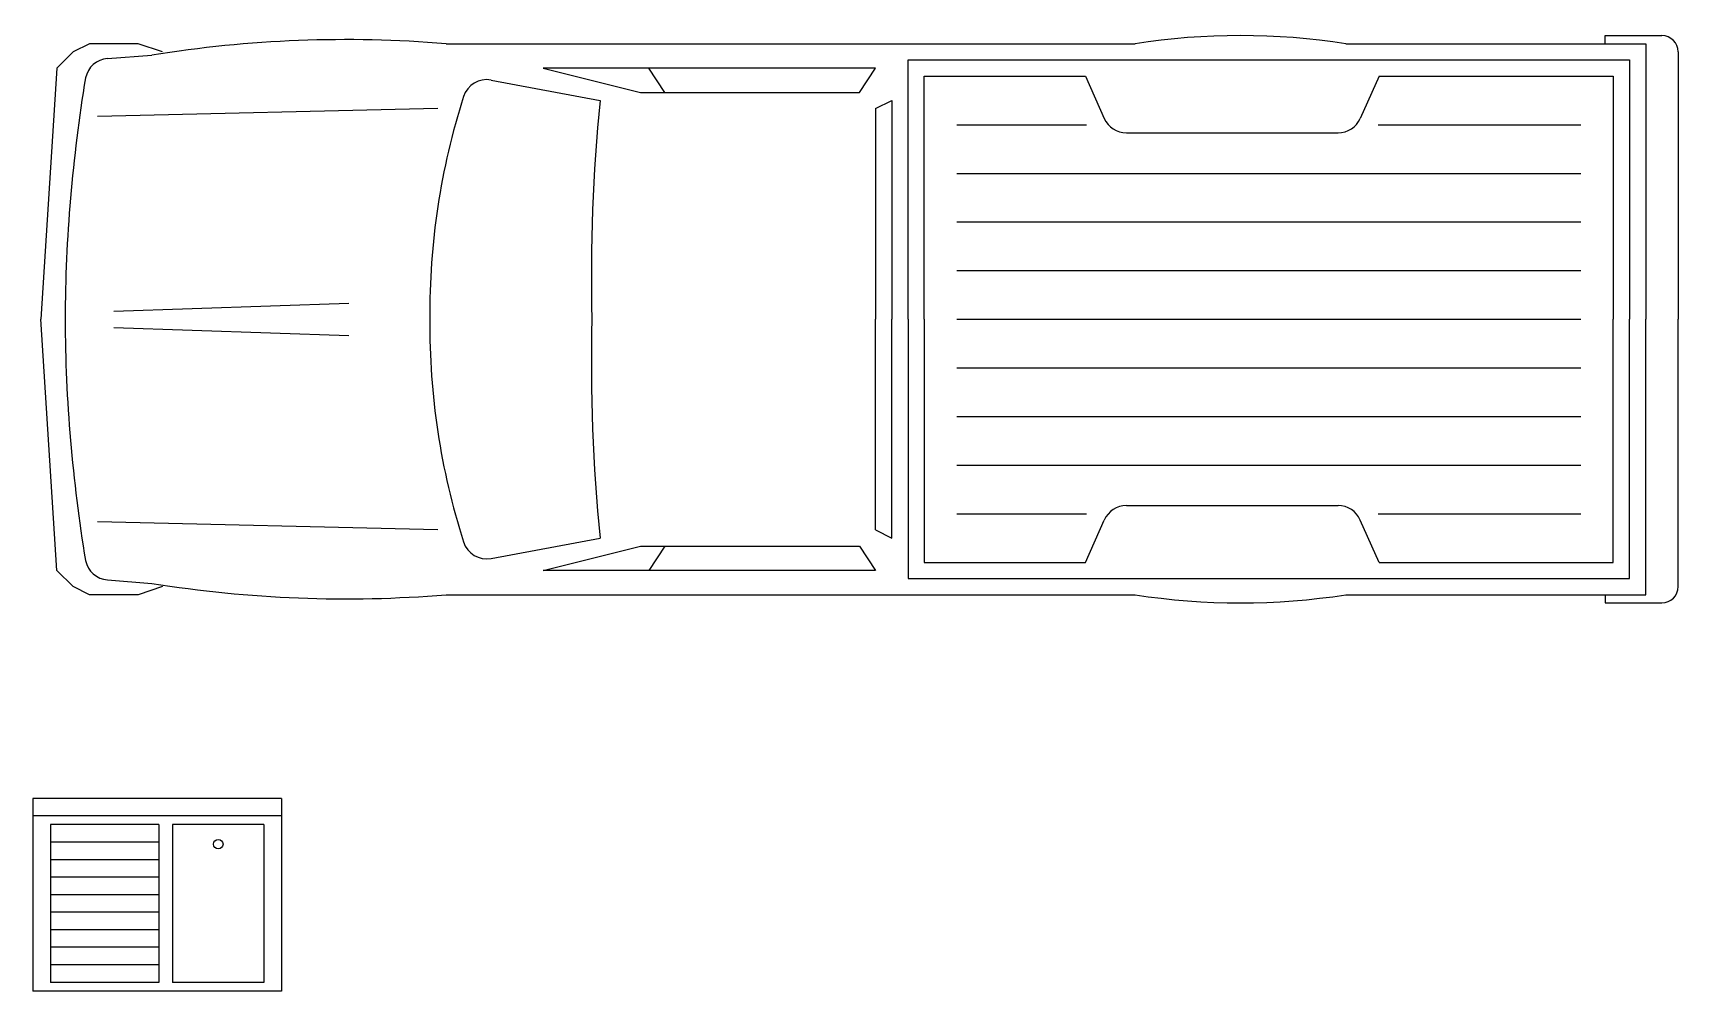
# Model space of a CAD drawing. Header units: metres. Extents: x 0.6 to 12, y -3.2 to 3.7.
# Drawn here: x 5.39 to 10.55, y 0.73 to 3.73 of the extents above; entities that cross this region are included whole.
import ezdxf

# ---------------------------------------------------------------- set-up
doc = ezdxf.new("R2010")
doc.units = ezdxf.units.M
doc.layers.add('www.dwgautocad.com', color=7, linetype='Continuous')

# ---------------------------------------------------------------- blocks, each defined once
blk = doc.blocks.new('Pickup1')
at = {"linetype": 'ByBlock'}
for p, q in [((4.9022, 0.889), (5.08, 0.889)), ((4.9022, 0.8636), (4.9022, 0.889)), ((0.1016, 0.8382), (0.0508, 0.7874)), ((0.1524, 0.8636), (0.1016, 0.8382)), ((0.3048, 0.8636), (0.1524, 0.8636)), ((0.2092, 0.8172), (0.3476, 0.8278)), ((0.381, 0.8382), (0.3048, 0.8636)), ((1.27, 0.8636), (3.429, 0.8636)), ((4.0894, 0.8636), (5.0292, 0.8636)), ((5.0292, 0.8636), (5.0292, 0)), ((5.1308, 0.8382), (5.1308, 0)), ((0.0508, 0.7874), (0, 0)), ((1.5748, 0.7874), (1.8796, 0.7112)), ((2.6162, 0.7874), (1.5748, 0.7874)), ((1.9558, 0.7112), (1.905, 0.7874)), ((2.5654, 0.7112), (2.6162, 0.7874)), ((2.7178, 0), (2.7178, 0.8128)), ((2.7178, 0.8128), (4.9784, 0.8128)), ((4.9784, 0.8128), (4.9784, 0)), ((1.4114, 0.7498), (1.7526, 0.6858)), ((2.7686, 0), (2.7686, 0.762)), ((2.7686, 0.762), (3.2738, 0.762)), ((3.2738, 0.762), (3.3327, 0.6295)), ((4.1938, 0.762), (4.1349, 0.6295)), ((4.1938, 0.762), (4.9276, 0.762)), ((4.9276, 0.762), (4.9276, 0)), ((1.8796, 0.7112), (2.5654, 0.7112)), ((2.6162, 0.6604), (2.667, 0.6858)), ((2.667, 0.6858), (2.667, 0)), ((1.2446, 0.6604), (0.1778, 0.635)), ((2.6162, 0.6604), (2.6162, 0)), ((3.4023, 0.5842), (4.0653, 0.5842)), ((0.0508, -0.7874), (0, 0)), ((2.6162, -0.6604), (2.6162, 0)), ((2.667, -0.6858), (2.667, 0)), ((2.7178, 0), (2.7178, -0.8128)), ((2.7686, 0), (2.7686, -0.762)), ((4.9276, -0.762), (4.9276, 0)), ((4.9784, -0.8128), (4.9784, 0)), ((5.0292, -0.8636), (5.0292, 0)), ((5.1308, -0.8382), (5.1308, 0)), ((3.4023, -0.5842), (4.0653, -0.5842)), ((1.2446, -0.6604), (0.1778, -0.635)), ((2.6162, -0.6604), (2.667, -0.6858)), ((3.2738, -0.762), (3.3327, -0.6295)), ((4.1938, -0.762), (4.1349, -0.6295)), ((1.4114, -0.7498), (1.7526, -0.6858)), ((1.5748, -0.7874), (1.8796, -0.7112)), ((1.8796, -0.7112), (2.5654, -0.7112)), ((1.9558, -0.7112), (1.905, -0.7874)), ((2.5654, -0.7112), (2.6162, -0.7874)), ((2.7686, -0.762), (3.2738, -0.762)), ((4.1938, -0.762), (4.9276, -0.762)), ((0.1016, -0.8382), (0.0508, -0.7874)), ((0.2092, -0.8172), (0.3476, -0.8278)), ((2.6162, -0.7874), (1.5748, -0.7874)), ((2.7178, -0.8128), (4.9784, -0.8128)), ((0.1524, -0.8636), (0.1016, -0.8382)), ((0.3048, -0.8636), (0.1524, -0.8636)), ((0.381, -0.8382), (0.3048, -0.8636)), ((1.27, -0.8636), (3.429, -0.8636)), ((4.0894, -0.8636), (5.0292, -0.8636)), ((4.9022, -0.8636), (4.9022, -0.889)), ((4.9022, -0.889), (5.08, -0.889))]:
    blk.add_line(p, q, dxfattribs=at)
at = {"color": 40, "linetype": 'ByBlock'}
for p, q in [((2.8702, 0.6096), (3.2766, 0.6096)), ((4.191, 0.6096), (4.826, 0.6096)), ((2.8702, 0.4572), (4.826, 0.4572)), ((2.8702, 0.3048), (4.826, 0.3048)), ((2.8702, 0.1524), (4.826, 0.1524)), ((0.2286, 0.0254), (0.9652, 0.0508)), ((2.8702, 0), (4.826, 0)), ((0.2286, -0.0254), (0.9652, -0.0508)), ((2.8702, -0.1524), (4.826, -0.1524)), ((2.8702, -0.3048), (4.826, -0.3048)), ((2.8702, -0.4572), (4.826, -0.4572)), ((2.8702, -0.6096), (3.2766, -0.6096)), ((4.191, -0.6096), (4.826, -0.6096))]:
    blk.add_line(p, q, dxfattribs=at)
at = {"linetype": 'ByBlock'}
for centre, radius, start, end in [((3.7592, -1.27), 2.159, 81.2026, 98.7974), ((5.08, 0.8382), 0.0508, 0, 90), ((0.9566, -2.9638), 3.8402, 85.3187, 99.1246), ((0.215, 0.7412), 0.0762, 94.3987, 168.3158), ((4.854, -0.0244), 4.7779, 170.5917, 179.7072), ((1.3973, 0.6749), 0.0762, 79.3803, 162.3167), ((3.4544, 0.019), 2.2353, 162.3167, 180.4883), ((7.2263, 0.1397), 5.5009, 174.3026, 181.4552), ((3.4023, 0.6604), 0.0762, 203.9625, 270), ((4.0653, 0.6604), 0.0762, 270, 336.0375), ((4.854, 0.0244), 4.7779, 180.2928, 189.4083), ((3.4544, -0.019), 2.2353, 179.5117, 197.6833), ((7.2263, -0.1397), 5.5009, 178.5448, 185.6974), ((3.4023, -0.6604), 0.0762, 90, 156.0375), ((4.0653, -0.6604), 0.0762, 23.9625, 90), ((1.3973, -0.6749), 0.0762, 197.6833, 280.6197), ((0.215, -0.7412), 0.0762, 191.6842, 265.6013), ((0.9566, 2.9638), 3.8402, 260.8754, 274.6813), ((3.7592, 1.27), 2.159, 261.2026, 278.7974), ((5.08, -0.8382), 0.0508, 270, 0)]:
    blk.add_arc(centre, radius, start, end, dxfattribs=at)

msp = doc.modelspace()

# ---------------------------------------------------------------- linework, layer by layer
at = {"layer": 'www.dwgautocad.com'}
for p, q in [((6.171, 1.3305), (5.3922, 1.3305)), ((5.3922, 1.3305), (5.3922, 0.7263)), ((6.171, 1.3305), (6.171, 0.7263)), ((6.171, 1.2756), (5.3922, 1.2756)), ((5.4471, 1.2482), (5.4471, 0.7538)), ((5.7865, 1.2482), (5.4471, 1.2482)), ((5.7865, 1.2482), (5.7865, 0.7538)), ((6.1161, 1.2482), (5.83, 1.2482)), ((5.83, 1.2482), (5.83, 0.7538)), ((6.1161, 1.2482), (6.1161, 0.7538)), ((5.7865, 1.1932), (5.4471, 1.1932)), ((5.7865, 1.1383), (5.4471, 1.1383)), ((5.7865, 1.0834), (5.4471, 1.0834)), ((5.7865, 1.0284), (5.4471, 1.0284)), ((5.7865, 0.9735), (5.4471, 0.9735)), ((5.7865, 0.9186), (5.4471, 0.9186)), ((5.7865, 0.8637), (5.4471, 0.8637)), ((5.7865, 0.8087), (5.4471, 0.8087)), ((6.171, 0.7263), (5.3922, 0.7263)), ((5.7865, 0.7538), (5.4471, 0.7538)), ((6.1161, 0.7538), (5.83, 0.7538))]:
    msp.add_line(p, q, dxfattribs=at)
msp.add_circle((5.973, 1.1869), 0.015, dxfattribs=at)

# ---------------------------------------------------------------- block references
at = {"color": 7}
msp.add_blockref('Pickup1', (5.4168, 2.8322), dxfattribs=at)

doc.saveas('drawing.dxf')
